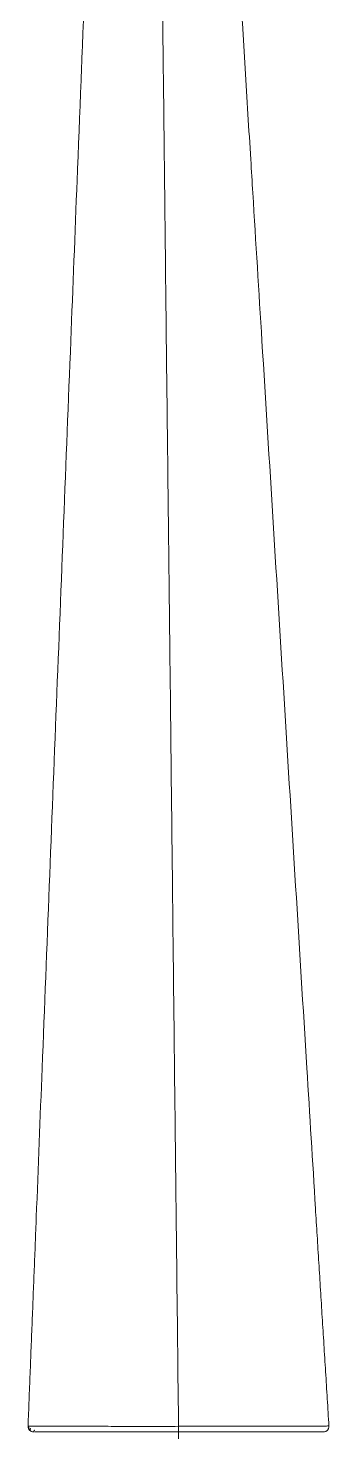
# Model space of a CAD drawing. Extents: x 5217 to 6345, y 0 to 827.
# Drawn here: x 5987.3 to 6014.2, y 301.6 to 427.1 of the extents above; entities that cross this region are included whole.
import ezdxf

# ---------------------------------------------------------------- set-up
doc = ezdxf.new("R2010")
doc.units = 0
doc.header["$LTSCALE"] = 30
doc.header["$MEASUREMENT"] = 0
doc.linetypes.add('CENTER', pattern=[2, 1.25, -0.25, 0.25, -0.25])
doc.linetypes.add('HIDDEN2', pattern=[4.7625, 3.175, -1.5875])
doc.layers.add('2', color=1, linetype='HIDDEN2')
doc.layers.add('DEF_LAYER_ASSEM_MEMBER', color=7, linetype='CONTINUOUS')

msp = doc.modelspace()

# ---------------------------------------------------------------- linework, layer by layer
at = {"layer": '2', "color": 7, "linetype": 'Continuous', "lineweight": 18}
for points, degree in [([(5992.4, 431.64), (5991.69, 413.56)], 1), ([(5992.4, 431.64), (5991.69, 413.56)], 1), ([(6013.03, 321.62), (6014.24, 302.16)], 1), ([(6013.03, 321.62), (6014.24, 302.16)], 1), ([(5988.03, 320.84), (5987.29, 302.16)], 1), ([(5988.03, 320.84), (5987.29, 302.16)], 1), ([(5987.53, 301.95), (5987.4, 301.77), (5987.59, 301.68)], 2), ([(5987.53, 301.95), (5987.4, 301.77), (5987.59, 301.68)], 2), ([(5987.79, 301.68), (5987.82, 301.68)], 1), ([(5987.85, 301.64), (5987.78, 301.64), (5987.79, 301.68)], 2), ([(5987.79, 301.68), (5987.82, 301.68)], 1), ([(5987.85, 301.64), (5987.78, 301.64), (5987.79, 301.68)], 2), ([(5987.8, 301.7), (5987.83, 301.74), (5987.89, 301.79)], 2), ([(5987.8, 301.7), (5987.83, 301.74), (5987.89, 301.79)], 2)]:
    msp.add_open_spline(points, degree=degree, dxfattribs=at)
at = {"layer": '2', "color": 7, "linetype": 'Continuous', "lineweight": 13}
for points, knots in [([(6000.77, 302.14), (6000.74, 304.51), (6000.64, 313.61), (6000.39, 335.43), (6000.12, 360.05), (5999.91, 378.81), (5999.76, 391.73), (5999.66, 400.31), (5999.58, 407.75), (5999.51, 414.17), (5999.45, 419.53), (5999.4, 423.86), (5999.35, 427.84), (5999.33, 430.41), (5999.31, 431.64)], [0, 0, 0, 0, 0.117148, 0.243269, 0.369391, 0.495513, 0.558574, 0.621635, 0.684696, 0.747757, 0.810817, 0.873878, 0.936939, 1, 1, 1, 1]), ([(6000.77, 302.14), (6000.74, 304.51), (6000.64, 313.61), (6000.39, 335.43), (6000.12, 360.05), (5999.91, 378.81), (5999.76, 391.73), (5999.66, 400.31), (5999.58, 407.75), (5999.51, 414.17), (5999.45, 419.53), (5999.4, 423.86), (5999.35, 427.84), (5999.33, 430.41), (5999.31, 431.64)], [0, 0, 0, 0, 0.117148, 0.243269, 0.369391, 0.495513, 0.558574, 0.621635, 0.684696, 0.747757, 0.810817, 0.873878, 0.936939, 1, 1, 1, 1]), ([(5987.59, 301.68), (5987.65, 301.65), (5987.72, 301.64), (5987.79, 301.64), (5987.79, 301.64)], [0, 0, 0, 0, 0.955511, 1, 1, 1, 1]), ([(5987.59, 301.68), (5987.65, 301.65), (5987.72, 301.64), (5987.79, 301.64), (5987.79, 301.64)], [0, 0, 0, 0, 0.955511, 1, 1, 1, 1]), ([(6000.77, 301.64), (6000.77, 301.64), (6000.77, 301.64), (6000.77, 301.66), (6000.77, 301.73), (6000.77, 301.79), (6000.77, 301.86), (6000.77, 301.97), (6000.77, 302.08), (6000.77, 302.14)], [0, 0, 0, 0, 0.010352, 0.258544, 0.38264, 0.506736, 0.630833, 0.754929, 1, 1, 1, 1]), ([(6000.77, 301.64), (6000.77, 301.64), (6000.77, 301.64), (6000.77, 301.66), (6000.77, 301.73), (6000.77, 301.79), (6000.77, 301.86), (6000.77, 301.97), (6000.77, 302.08), (6000.77, 302.14)], [0, 0, 0, 0, 0.010352, 0.258544, 0.38264, 0.506736, 0.630833, 0.754929, 1, 1, 1, 1])]:
    msp.add_open_spline(points, degree=3, knots=knots, dxfattribs=at)
at = {"layer": '2', "color": 7, "linetype": 'Continuous', "lineweight": 18}
for points, knots in [([(6007.42, 412.39), (6007.36, 413.39), (6007.13, 417.1), (6006.73, 423.51), (6006.4, 428.93), (6006.23, 431.64)], [0, 0, 0, 0, 0.155598, 0.577799, 1, 1, 1, 1]), ([(6007.42, 412.39), (6007.36, 413.39), (6007.13, 417.1), (6006.73, 423.51), (6006.4, 428.93), (6006.23, 431.64)], [0, 0, 0, 0, 0.155598, 0.577799, 1, 1, 1, 1]), ([(5991.68, 413.56), (5991.5, 408.76), (5990.88, 393.14), (5989.83, 366.67), (5988.81, 340.56), (5988.2, 325.28), (5988.03, 320.84)], [0, 0, 0, 0, 0.155298, 0.505497, 0.856358, 1, 1, 1, 1]), ([(5991.68, 413.56), (5991.5, 408.76), (5990.88, 393.14), (5989.83, 366.67), (5988.81, 340.56), (5988.2, 325.28), (5988.03, 320.84)], [0, 0, 0, 0, 0.155298, 0.505497, 0.856358, 1, 1, 1, 1]), ([(6013.03, 321.62), (6012.78, 325.8), (6011.85, 340.83), (6010.25, 366.67), (6008.64, 392.75), (6007.69, 407.98), (6007.42, 412.39)], [0, 0, 0, 0, 0.1381, 0.496523, 0.854236, 1, 1, 1, 1]), ([(6013.03, 321.62), (6012.78, 325.8), (6011.85, 340.83), (6010.25, 366.67), (6008.64, 392.75), (6007.69, 407.98), (6007.42, 412.39)], [0, 0, 0, 0, 0.1381, 0.496523, 0.854236, 1, 1, 1, 1]), ([(5987.29, 302.16), (5987.29, 302.15), (5987.29, 302.08), (5987.31, 301.97), (5987.37, 301.86), (5987.43, 301.79), (5987.5, 301.73), (5987.55, 301.7), (5987.59, 301.68), (5987.59, 301.68)], [0, 0, 0, 0, 0.014805, 0.340763, 0.503742, 0.666721, 0.8297, 0.992679, 1, 1, 1, 1]), ([(5987.29, 302.16), (5987.29, 302.15), (5987.29, 302.08), (5987.31, 301.97), (5987.37, 301.86), (5987.43, 301.79), (5987.5, 301.73), (5987.55, 301.7), (5987.59, 301.68), (5987.59, 301.68)], [0, 0, 0, 0, 0.014805, 0.340763, 0.503742, 0.666721, 0.8297, 0.992679, 1, 1, 1, 1]), ([(5987.34, 302.16), (5987.34, 302.13), (5987.35, 302.06), (5987.37, 301.95), (5987.42, 301.86), (5987.46, 301.81), (5987.48, 301.79)], [0, 0, 0, 0, 0.262115, 0.519913, 0.767182, 1, 1, 1, 1]), ([(5987.34, 302.16), (5987.34, 302.13), (5987.35, 302.06), (5987.37, 301.95), (5987.42, 301.86), (5987.46, 301.81), (5987.48, 301.79)], [0, 0, 0, 0, 0.262115, 0.519913, 0.767182, 1, 1, 1, 1]), ([(5987.34, 302.16), (5987.35, 302.16), (5987.36, 302.16), (5987.42, 302.16), (5987.5, 302.16), (5987.7, 302.16), (5987.83, 302.16), (5988.12, 302.16), (5988.29, 302.16), (5988.68, 302.16), (5988.89, 302.16), (5989.35, 302.16), (5989.61, 302.16), (5990.14, 302.16), (5990.43, 302.16), (5990.88, 302.16), (5991.03, 302.16), (5991.26, 302.16), (5991.38, 302.16), (5991.53, 302.15), (5991.6, 302.15), (5991.63, 302.15), (5991.65, 302.15), (5991.66, 302.15), (5991.66, 302.15), (5991.67, 302.15), (5991.67, 302.15), (5991.67, 302.15), (5991.67, 302.15), (5992.28, 302.15), (5992.95, 302.15), (5994.01, 302.14), (5994.38, 302.14), (5995.12, 302.13), (5995.5, 302.13), (5996.66, 302.12), (5997.47, 302.12), (5999.1, 302.12), (5999.93, 302.13), (6000.77, 302.14)], [0, 0, 0, 0, 0.012215, 0.012215, 0.078068, 0.078068, 0.14392, 0.14392, 0.209772, 0.209772, 0.275625, 0.275625, 0.341477, 0.341477, 0.407329, 0.407329, 0.440255, 0.440255, 0.456718, 0.46495, 0.469066, 0.471124, 0.472153, 0.472667, 0.472924, 0.473053, 0.473117, 0.473117, 0.473182, 0.473182, 0.604886, 0.604886, 0.670738, 0.670738, 0.736591, 0.736591, 0.868295, 0.868295, 1, 1, 1, 1]), ([(5987.34, 302.16), (5987.35, 302.16), (5987.36, 302.16), (5987.42, 302.16), (5987.5, 302.16), (5987.7, 302.16), (5987.83, 302.16), (5988.12, 302.16), (5988.29, 302.16), (5988.68, 302.16), (5988.89, 302.16), (5989.35, 302.16), (5989.61, 302.16), (5990.14, 302.16), (5990.43, 302.16), (5990.88, 302.16), (5991.03, 302.16), (5991.26, 302.16), (5991.38, 302.16), (5991.53, 302.15), (5991.6, 302.15), (5991.63, 302.15), (5991.65, 302.15), (5991.66, 302.15), (5991.66, 302.15), (5991.67, 302.15), (5991.67, 302.15), (5991.67, 302.15), (5991.67, 302.15), (5992.28, 302.15), (5992.95, 302.15), (5994.01, 302.14), (5994.38, 302.14), (5995.12, 302.13), (5995.5, 302.13), (5996.66, 302.12), (5997.47, 302.12), (5999.1, 302.12), (5999.93, 302.13), (6000.77, 302.14)], [0, 0, 0, 0, 0.012215, 0.012215, 0.078068, 0.078068, 0.14392, 0.14392, 0.209772, 0.209772, 0.275625, 0.275625, 0.341477, 0.341477, 0.407329, 0.407329, 0.440255, 0.440255, 0.456718, 0.46495, 0.469066, 0.471124, 0.472153, 0.472667, 0.472924, 0.473053, 0.473117, 0.473117, 0.473182, 0.473182, 0.604886, 0.604886, 0.670738, 0.670738, 0.736591, 0.736591, 0.868295, 0.868295, 1, 1, 1, 1]), ([(5987.89, 301.64), (5987.94, 301.64), (5988.09, 301.64), (5988.47, 301.64), (5989.12, 301.64), (5989.95, 301.64), (5990.87, 301.64), (5991.83, 301.64), (5992.79, 301.64), (5993.75, 301.64), (5994.68, 301.64), (5995.58, 301.64), (5996.44, 301.64), (5997.24, 301.64), (5997.99, 301.64), (5998.69, 301.64), (5999.32, 301.64), (5999.91, 301.64), (6000.39, 301.64), (6000.67, 301.64), (6000.77, 301.64)], [0, 0, 0, 0, 0.061636, 0.15986, 0.258884, 0.352941, 0.438112, 0.512884, 0.579377, 0.639698, 0.694545, 0.744394, 0.78967, 0.830714, 0.867895, 0.901597, 0.932213, 0.960136, 0.985757, 1, 1, 1, 1]), ([(5987.89, 301.64), (5987.94, 301.64), (5988.09, 301.64), (5988.47, 301.64), (5989.12, 301.64), (5989.95, 301.64), (5990.87, 301.64), (5991.83, 301.64), (5992.79, 301.64), (5993.75, 301.64), (5994.68, 301.64), (5995.58, 301.64), (5996.44, 301.64), (5997.24, 301.64), (5997.99, 301.64), (5998.69, 301.64), (5999.32, 301.64), (5999.91, 301.64), (6000.39, 301.64), (6000.67, 301.64), (6000.77, 301.64)], [0, 0, 0, 0, 0.061636, 0.15986, 0.258884, 0.352941, 0.438112, 0.512884, 0.579377, 0.639698, 0.694545, 0.744394, 0.78967, 0.830714, 0.867895, 0.901597, 0.932213, 0.960136, 0.985757, 1, 1, 1, 1]), ([(6014.24, 302.17), (6014.24, 302.17), (6014.22, 302.17), (6014.15, 302.17), (6014.1, 302.17), (6013.96, 302.16), (6013.87, 302.16), (6013.66, 302.16), (6013.54, 302.16), (6013.12, 302.16), (6012.77, 302.16), (6012.13, 302.16), (6011.9, 302.16), (6011.4, 302.16), (6011.14, 302.16), (6010.56, 302.16), (6010.26, 302.16), (6009.61, 302.15), (6009.26, 302.15), (6008.54, 302.15), (6008.16, 302.15), (6007.36, 302.15), (6006.95, 302.15), (6006.3, 302.15), (6006.08, 302.15), (6005.63, 302.15), (6005.4, 302.15), (6004.71, 302.15), (6004.24, 302.15), (6003.27, 302.15), (6002.77, 302.15), (6001.77, 302.15), (6001.27, 302.15), (6000.77, 302.14)], [0, 0, 0, 0, 0.0625, 0.0625, 0.125, 0.125, 0.1875, 0.1875, 0.25, 0.25, 0.375, 0.375, 0.4375, 0.4375, 0.5, 0.5, 0.5625, 0.5625, 0.625, 0.625, 0.6875, 0.6875, 0.75, 0.75, 0.78125, 0.78125, 0.8125, 0.8125, 0.875, 0.875, 0.9375, 0.9375, 1, 1, 1, 1]), ([(6014.24, 302.17), (6014.24, 302.17), (6014.22, 302.17), (6014.15, 302.17), (6014.1, 302.17), (6013.96, 302.16), (6013.87, 302.16), (6013.66, 302.16), (6013.54, 302.16), (6013.12, 302.16), (6012.77, 302.16), (6012.13, 302.16), (6011.9, 302.16), (6011.4, 302.16), (6011.14, 302.16), (6010.56, 302.16), (6010.26, 302.16), (6009.61, 302.15), (6009.26, 302.15), (6008.54, 302.15), (6008.16, 302.15), (6007.36, 302.15), (6006.95, 302.15), (6006.3, 302.15), (6006.08, 302.15), (6005.63, 302.15), (6005.4, 302.15), (6004.71, 302.15), (6004.24, 302.15), (6003.27, 302.15), (6002.77, 302.15), (6001.77, 302.15), (6001.27, 302.15), (6000.77, 302.14)], [0, 0, 0, 0, 0.0625, 0.0625, 0.125, 0.125, 0.1875, 0.1875, 0.25, 0.25, 0.375, 0.375, 0.4375, 0.4375, 0.5, 0.5, 0.5625, 0.5625, 0.625, 0.625, 0.6875, 0.6875, 0.75, 0.75, 0.78125, 0.78125, 0.8125, 0.8125, 0.875, 0.875, 0.9375, 0.9375, 1, 1, 1, 1]), ([(6011.91, 301.64), (6011.83, 301.64), (6011.33, 301.64), (6009.41, 301.64), (6006.4, 301.64), (6003.3, 301.64), (6001.61, 301.64), (6000.77, 301.64)], [0, 0, 0, 0, 0.204547, 0.469698, 0.734849, 0.867425, 1, 1, 1, 1]), ([(6000.77, 301.64), (6001.25, 301.64), (6001.73, 301.64), (6002.68, 301.64), (6003.15, 301.64), (6004.08, 301.64), (6004.53, 301.64), (6005.41, 301.64), (6005.84, 301.64), (6006.67, 301.64), (6007.07, 301.64), (6007.84, 301.64), (6008.2, 301.64), (6008.9, 301.64), (6009.24, 301.64), (6009.86, 301.64), (6010.16, 301.64), (6010.72, 301.64), (6010.98, 301.64), (6011.46, 301.64), (6011.69, 301.64), (6012.1, 301.64), (6012.29, 301.64), (6012.63, 301.64), (6012.79, 301.64), (6013.06, 301.64), (6013.18, 301.64), (6013.38, 301.64), (6013.47, 301.64), (6013.6, 301.64), (6013.65, 301.64), (6013.72, 301.64), (6013.74, 301.64), (6013.74, 301.64)], [0, 0, 0, 0, 0.0625, 0.0625, 0.125, 0.125, 0.1875, 0.1875, 0.25, 0.25, 0.3125, 0.3125, 0.375, 0.375, 0.4375, 0.4375, 0.5, 0.5, 0.5625, 0.5625, 0.625, 0.625, 0.6875, 0.6875, 0.75, 0.75, 0.8125, 0.8125, 0.875, 0.875, 0.9375, 0.9375, 1, 1, 1, 1]), ([(6000.77, 301.64), (6001.25, 301.64), (6001.73, 301.64), (6002.68, 301.64), (6003.15, 301.64), (6004.08, 301.64), (6004.53, 301.64), (6005.41, 301.64), (6005.84, 301.64), (6006.67, 301.64), (6007.07, 301.64), (6007.84, 301.64), (6008.2, 301.64), (6008.9, 301.64), (6009.24, 301.64), (6009.86, 301.64), (6010.16, 301.64), (6010.72, 301.64), (6010.98, 301.64), (6011.46, 301.64), (6011.69, 301.64), (6012.1, 301.64), (6012.29, 301.64), (6012.63, 301.64), (6012.79, 301.64), (6013.06, 301.64), (6013.18, 301.64), (6013.38, 301.64), (6013.47, 301.64), (6013.6, 301.64), (6013.65, 301.64), (6013.72, 301.64), (6013.74, 301.64), (6013.74, 301.64)], [0, 0, 0, 0, 0.0625, 0.0625, 0.125, 0.125, 0.1875, 0.1875, 0.25, 0.25, 0.3125, 0.3125, 0.375, 0.375, 0.4375, 0.4375, 0.5, 0.5, 0.5625, 0.5625, 0.625, 0.625, 0.6875, 0.6875, 0.75, 0.75, 0.8125, 0.8125, 0.875, 0.875, 0.9375, 0.9375, 1, 1, 1, 1]), ([(6013.74, 301.64), (6013.74, 301.64), (6013.82, 301.64), (6013.92, 301.66), (6014.04, 301.73), (6014.11, 301.79), (6014.16, 301.86), (6014.22, 301.98), (6014.24, 302.09), (6014.24, 302.16), (6014.24, 302.17)], [0, 0, 0, 0, 0.014166, 0.257075, 0.378529, 0.499983, 0.621438, 0.742892, 0.985801, 1, 1, 1, 1]), ([(6013.74, 301.64), (6013.74, 301.64), (6013.82, 301.64), (6013.92, 301.66), (6014.04, 301.73), (6014.11, 301.79), (6014.16, 301.86), (6014.22, 301.98), (6014.24, 302.09), (6014.24, 302.16), (6014.24, 302.17)], [0, 0, 0, 0, 0.014166, 0.257075, 0.378529, 0.499983, 0.621438, 0.742892, 0.985801, 1, 1, 1, 1])]:
    msp.add_open_spline(points, degree=3, knots=knots, dxfattribs=at)
at = {"layer": 'DEF_LAYER_ASSEM_MEMBER', "color": 1, "linetype": 'CENTER', "lineweight": 5}
msp.add_line((6000.77, 301.64), (6000.77, 151.89), dxfattribs=at)

doc.saveas('drawing.dxf')
